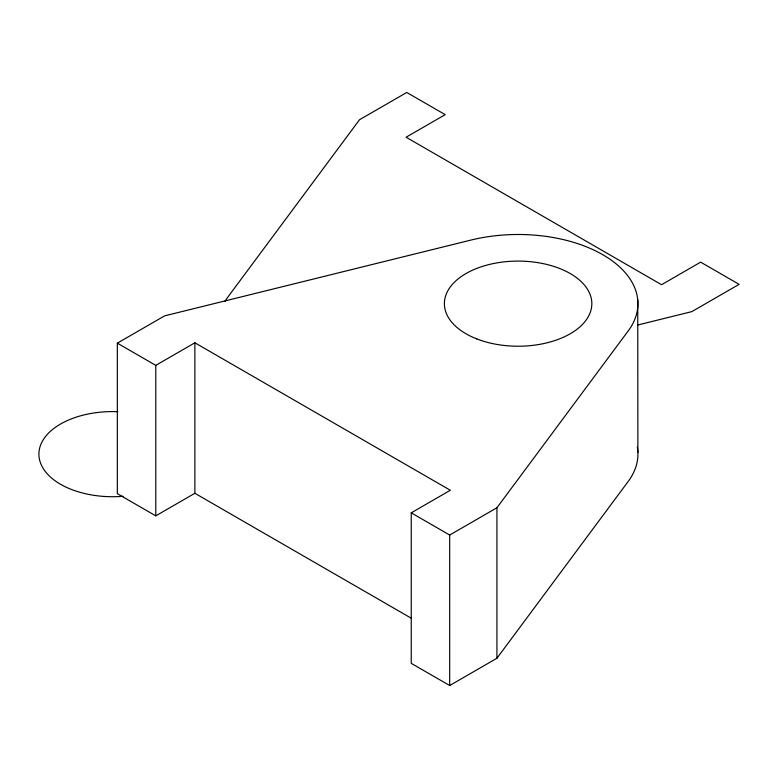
<?xml version="1.0" encoding="UTF-8"?>
<svg xmlns="http://www.w3.org/2000/svg" width="778" height="778" viewBox="0 0 778 778"><rect width="100%" height="100%" fill="white"/><g stroke="black" fill="none" stroke-linecap="round" stroke-linejoin="round"><path stroke-width="1.17" d="M637.318 447.214A119.812 69.174 0 0 1 628.235 481.397L496.928 658.256L449.684 685.535L411.241 663.342L411.241 512.838L449.684 535.04L496.928 507.762L628.235 330.903A119.812 69.174 0 0 0 602.833 254.746A119.812 69.174 0 0 0 470.914 240.081L164.576 315.878L117.332 343.156L117.332 493.66L155.785 515.853L194.879 493.281L411.601 618.403M117.332 343.156L155.785 365.359L194.879 342.787L450.336 490.266L411.241 512.838M637.659 325.029L691.856 311.618L739.1 284.34L700.647 262.147L661.553 284.719L406.097 137.229L445.201 114.658L406.748 92.465L359.504 119.744L228.207 296.603A119.812 69.174 0 0 0 224.978 301.426M637.746 299.919L637.882 452.436M496.928 507.762L496.928 658.256M449.684 535.04L449.684 685.535M194.879 342.787L194.879 493.281M155.785 365.359L155.785 515.853M123.118 496.286A73.725 42.566 0 0 1 38.949 455.675A73.725 42.566 0 0 1 117.886 411.698M476.788 338.907A73.725 42.566 0 0 0 591.65 306.688A73.725 42.566 0 0 0 485.9 265.366A73.725 42.566 0 0 0 476.788 338.907"/></g></svg>
